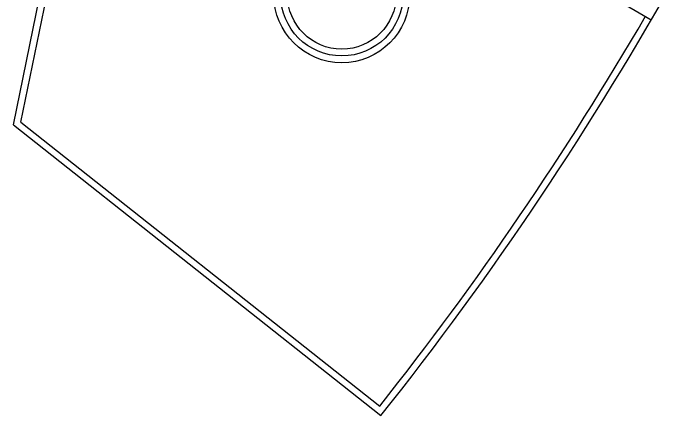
# Model space of a CAD drawing. Header units: inches. Extents: x -325 to 762, y 0 to 3497.
# Drawn here: x -325 to 265, y 0 to 355 of the extents above; entities that cross this region are included whole.
import ezdxf

# ---------------------------------------------------------------- set-up
doc = ezdxf.new("R2010")
doc.units = ezdxf.units.IN
doc.header["$LTSCALE"] = 10
doc.header["$MEASUREMENT"] = 0
doc.layers.add('A-FLOR', color=3, linetype='CONTINUOUS')
doc.layers.add('A-WALL', color=5, linetype='CONTINUOUS')

msp = doc.modelspace()

# ---------------------------------------------------------------- linework, layer by layer
at = {"layer": 'A-FLOR'}
for radius in [60, 54, 48]:
    msp.add_circle((-34.5, 371.73), radius, dxfattribs=at)
at = {"layer": 'A-WALL'}
for p, q in [((-324.72, 256.82), (-233.43, 703.58)), ((-318.1, 259.23), (-228.77, 696.42)), ((108.16, 425.82), (238.99, 349.78)), ((-324.72, 256.82), (0, 0)), ((-318.1, 259.23), (-0.97, 8.42))]:
    msp.add_line(p, q, dxfattribs=at)
for radius, start, end in [(2910, 321.48301, 330.86276), (2904, 321.60102, 329.83126)]:
    msp.add_arc((-2276.85, 1812.19), radius, start, end, dxfattribs=at)

doc.saveas('drawing.dxf')
